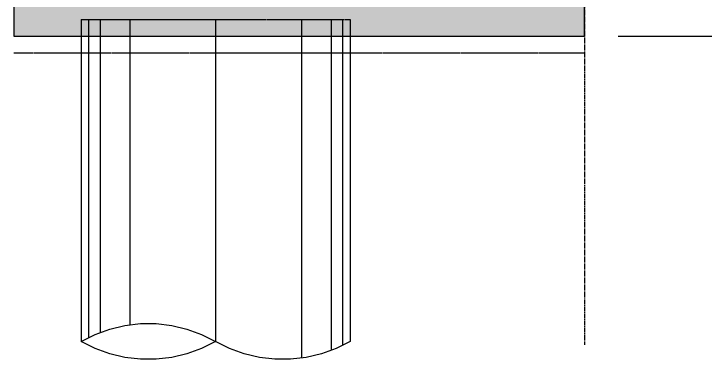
# Model space of a CAD drawing. Extents: x 0 to 5945, y 0 to 4205.
# Drawn here: x 3885.6 to 4091.2, y 1316.1 to 1418.8 of the extents above; entities that cross this region are included whole.
import ezdxf

# ---------------------------------------------------------------- set-up
doc = ezdxf.new("R2010")
doc.units = 0
doc.header["$MEASUREMENT"] = 0
for name, pattern in [('ESTILO_TQS_0002', [0.4, 0.1, -0.3]), ('ESTILO_TQS_0006', [0.3, 0.2, -0.1]), ('ESTILO_TQS_0007', [2.1, 1.5, -0.2, 0.2, -0.2])]:
    doc.linetypes.add(name, pattern=pattern)
for name, color, linetype in [('MTH-230', 1, 'CONTINUOUS'), ('MTH-COTAS7', 31, 'CONTINUOUS'), ('MTH-EIXO-217', 8, 'CONTINUOUS'), ('MTH-LINHA-CORTE', 5, 'CONTINUOUS'), ('MTH-LINHAS-GERAIS', 7, 'CONTINUOUS'), ('MTH-SOMBRA21', 150, 'CONTINUOUS'), ('MTH-VIGA-INVERTIDA', 7, 'ESTILO_TQS_0002')]:
    doc.layers.add(name, color=color, linetype=linetype)

msp = doc.modelspace()

# ---------------------------------------------------------------- linework, layer by layer
at = {"layer": 'MTH-230', "linetype": 'Continuous'}
for p, q in [((3907.841231, 1417.173489), (3907.841231, 1322.589199)), ((3911.263106, 1417.173489), (3911.259981, 1324.084511)), ((3920.097481, 1417.173489), (3920.097481, 1326.362636)), ((3945.628731, 1417.173489), (3945.628731, 1321.412636)), ((3971.159981, 1417.173489), (3971.159981, 1316.462636)), ((3979.994356, 1417.173489), (3979.997481, 1318.740761)), ((3983.416231, 1417.173489), (3983.416231, 1320.234511))]:
    msp.add_line(p, q, dxfattribs=at)
at = {"layer": 'MTH-COTAS7', "linetype": 'Continuous'}
msp.add_line((4065.323308, 1412.173489), (4154.553257, 1412.173489), dxfattribs=at)
at = {"layer": 'MTH-EIXO-217', "linetype": 'ESTILO_TQS_0007'}
msp.add_line((4055.323308, 3877.013729), (4055.323308, 1320.368833), dxfattribs=at)
at = {"layer": 'MTH-LINHA-CORTE', "linetype": 'Continuous'}
msp.add_lwpolyline([(3937.481205, 3862.013729), (3937.481205, 1657.173489), (3885.628731, 1657.173489), (3885.628731, 1412.173489), (4055.323308, 1412.173489), (4055.323308, 1657.173489), (3956.481205, 1657.173489), (3956.481205, 3862.013729), (3937.481205, 3862.013729)], dxfattribs=at)
at = {"layer": 'MTH-LINHAS-GERAIS', "linetype": 'Continuous'}
for p, q in [((3905.628731, 1417.173489), (3905.628731, 1321.412636)), ((3985.628731, 1417.173489), (3985.628731, 1321.412636))]:
    msp.add_line(p, q, dxfattribs=at)
for points in [[(3905.62873, 1321.412637), (3909.785545, 1323.500245), (3914.156609, 1325.091166), (3918.68281, 1326.163885), (3923.302941, 1326.703896), (3927.954524, 1326.703896), (3932.574655, 1326.163885), (3937.100856, 1325.091165), (3941.471919, 1323.500244), (3945.628734, 1321.412635)], [(3945.628734, 1321.412637), (3941.471919, 1319.325028), (3937.100855, 1317.734107), (3932.574654, 1316.661388), (3927.954523, 1316.121377), (3923.302939, 1316.121377), (3918.682808, 1316.661388), (3914.156607, 1317.734107), (3909.785543, 1319.325028), (3905.628728, 1321.412637)], [(3985.628734, 1321.412637), (3981.471919, 1319.325028), (3977.100855, 1317.734107), (3972.574654, 1316.661388), (3967.954523, 1316.121377), (3963.302939, 1316.121377), (3958.682808, 1316.661388), (3954.156607, 1317.734107), (3949.785543, 1319.325028), (3945.628728, 1321.412637)]]:
    msp.add_lwpolyline(points, dxfattribs=at)
at = {"layer": 'MTH-SOMBRA21', "linetype": 'Continuous'}
for points in [[(3937.481205, 1657.173489), (3885.628731, 1657.173489), (4055.323308, 1412.173489)], [(4055.323308, 1412.173489), (3885.628731, 1657.173489), (3885.628731, 1412.173489)], [(3937.481205, 1657.173489), (4055.323308, 1412.173489), (3956.481205, 1657.173489)], [(3956.481205, 1657.173489), (4055.323308, 1412.173489), (4055.323308, 1657.173489)]]:
    msp.add_solid(points, dxfattribs=at)
at = {"layer": 'MTH-VIGA-INVERTIDA', "linetype": 'ESTILO_TQS_0006'}
for p, q in [((3905.628731, 1417.173489), (3985.628731, 1417.173489)), ((3885.628731, 1407.173489), (4055.323308, 1407.173489))]:
    msp.add_line(p, q, dxfattribs=at)

doc.saveas('drawing.dxf')
